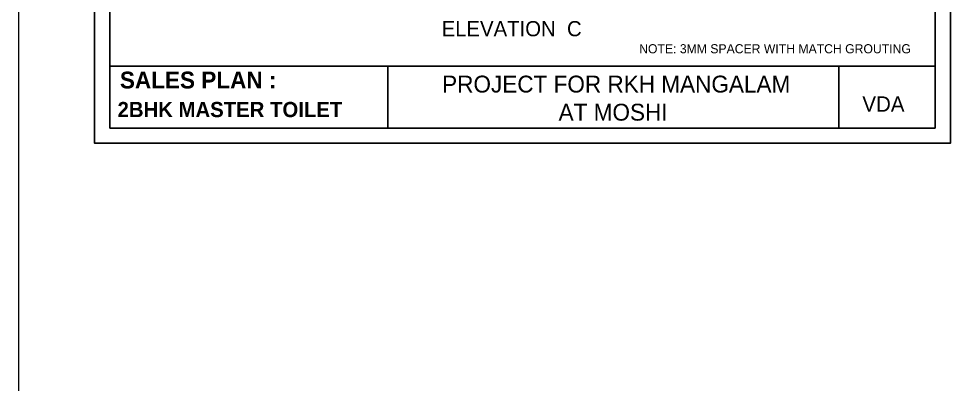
# Model space of a CAD drawing. Header units: metres. Extents: x 494 to 1845, y -666 to 1061.
# Drawn here: x 1778.69 to 1790.95, y 192.56 to 197.36 of the extents above; entities that cross this region are included whole.
import ezdxf

# ---------------------------------------------------------------- set-up
doc = ezdxf.new("R2010")
doc.units = ezdxf.units.M
doc.header["$MEASUREMENT"] = 0
doc.linetypes.add('1', pattern=[0])
for name, color, linetype, lineweight in [('01 WALL', 7, 'Continuous', 25), ('04 TEXT', 7, 'Continuous', 13), ('DIMENSION', 8, 'Continuous', 5)]:
    doc.layers.add(name, color=color, linetype=linetype, lineweight=lineweight)
doc.layers.add('SHEET', color=7, linetype='Continuous')
doc.layers.add('VDA-TEXT', color=250, linetype='1')
doc.styles.add('0.2', font='arial.ttf', dxfattribs={"height": 0.2})
doc.styles.add('NAME PLATE', font='arial.ttf')
doc.styles.get("Standard").update_dxf_attribs({"font": 'arial.ttf'})

msp = doc.modelspace()

# ---------------------------------------------------------------- linework, layer by layer
at = {"layer": '01 WALL'}
for p, q in [((1779.8918, 196.741), (1790.7507, 196.741)), ((1783.55, 195.9259), (1783.55, 196.741)), ((1789.4844, 196.741), (1789.4844, 195.9259))]:
    msp.add_line(p, q, dxfattribs=at)
at = {"layer": 'DIMENSION', "color": 6}
msp.add_line((1778.6918, 309.3611), (1778.6918, 165.2476), dxfattribs=at)
at = {"layer": 'SHEET'}
for points in [[(1790.9507, 211.6492), (1779.6918, 211.6492), (1779.6918, 195.7259), (1790.9507, 195.7259)], [(1790.7507, 211.4492), (1779.8918, 211.4492), (1779.8918, 195.9259), (1790.7507, 195.9259)]]:
    msp.add_lwpolyline(points, close=True, dxfattribs=at)

# ---------------------------------------------------------------- texts
at = {"layer": '04 TEXT', "attachment_point": 1}
for s, insert, char_height, width in [('{\\fCentury Gothic|b0|i0|c0|p34;\\C1; NOTE: 3MM SPACER WITH MATCH GROUTING}', (1786.8117, 197.0287), 0.12, 7.522286), ('{\\fCentury Gothic|b0|i0|c0|p34;VDA}', (1789.7925, 196.3427), 0.201817, 11.162928)]:
    msp.add_mtext(s, dxfattribs=dict(at, insert=insert, char_height=char_height, width=width))
at = {"layer": 'SHEET', "width": 5.702789, "attachment_point": 5, "style": 'NAME PLATE'}
for s, insert, char_height in [('{\\fCentury Gothic|b1|i0|c0|p34;SALES PLAN :}', (1781.0537, 196.556), 0.221775), ('{\\fCentury Gothic|b0|i0|c0|p34; PROJECT FOR RKH MANGALAM\\PAT MOSHI}', (1786.513, 196.3179), 0.221775), ('{\\fCentury Gothic|b1|i0|c0|p34;2BHK MASTER TOILET}', (1781.4716, 196.1681), 0.2)]:
    msp.add_mtext(s, dxfattribs=dict(at, insert=insert, char_height=char_height))
at = {"layer": 'VDA-TEXT', "insert": (1785.1784, 197.3328), "char_height": 0.2, "width": 2.207254, "attachment_point": 2, "style": '0.2'}
msp.add_mtext('\\pt2;{\\fCentury Gothic|b0|i0|c0|p34;ELEVATION  C}', dxfattribs=at)

doc.saveas('drawing.dxf')
